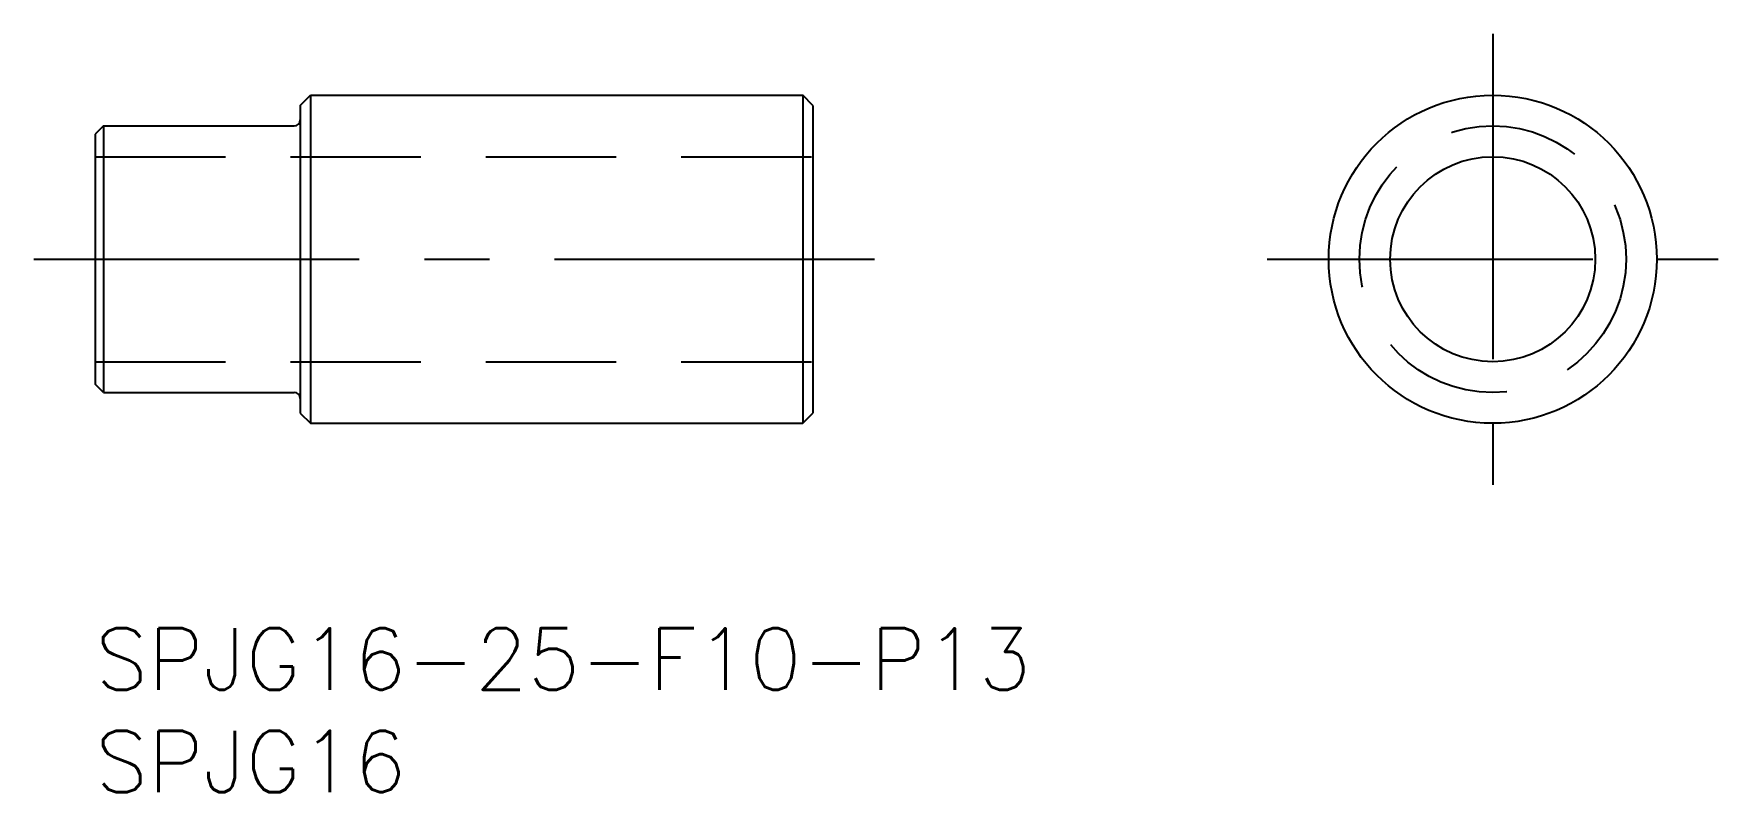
# Model space of a CAD drawing. Extents: x -3 to 79.1, y -8 to 29.
import ezdxf

# ---------------------------------------------------------------- set-up
doc = ezdxf.new("R2010")
doc.units = 0
doc.header["$LTSCALE"] = 0.5
doc.linetypes.add('CENTER', pattern=[50.8, 31.75, -6.35, 6.35, -6.35])
doc.linetypes.add('DASHED', pattern=[19.05, 12.7, -6.35])
for name, color, linetype in [('MSM_CENTER', 1, 'CENTER'), ('MSM_CONTINUOUS', 7, 'CONTINUOUS'), ('MSM_DASHED', 4, 'DASHED'), ('MSM_PART_NUMBER', 7, 'CONTINUOUS')]:
    doc.layers.add(name, color=color, linetype=linetype)
doc.styles.get("Standard").update_dxf_attribs({"font": 'txt.shx', "height": 3, "bigfont": 'bigfont.shx'})

# ---------------------------------------------------------------- blocks, each defined once
blk = doc.blocks.new('*U4')
at = {"layer": 'MSM_PART_NUMBER'}
blk.add_text('SPJG16-25-F10-P13', height=3, dxfattribs=at).set_placement((0, -3))
blk = doc.blocks.new('*U5')
at = {"layer": 'MSM_PART_NUMBER'}
blk.add_text('SPJG16', height=3, dxfattribs=at).set_placement((0, -8))

msp = doc.modelspace()

# ---------------------------------------------------------------- linework, layer by layer
at = {"layer": 'MSM_CENTER'}
for p, q in [((68.149, 29), (68.149, 7)), ((-3, 18), (38, 18)), ((57.149, 18), (79.149, 18))]:
    msp.add_line(p, q, dxfattribs=at)
at = {"layer": 'MSM_CONTINUOUS'}
for p, q in [((10, 25.5), (10.5, 26)), ((10, 25.5), (10, 10.5)), ((10.5, 26), (34.5, 26)), ((10.5, 26), (10.5, 10)), ((34.5, 26), (34.5, 10)), ((35, 25.5), (34.5, 26)), ((35, 25.5), (35, 10.5)), ((0.4, 24.5), (0, 24.1)), ((0, 24.1), (0, 11.9)), ((0.4, 24.5), (9.7, 24.5)), ((0.4, 24.5), (0.4, 11.5)), ((0.4, 11.5), (0, 11.9)), ((0.4, 11.5), (9.7, 11.5)), ((10, 10.5), (10.5, 10)), ((10.5, 10), (34.5, 10)), ((34.5, 10), (35, 10.5))]:
    msp.add_line(p, q, dxfattribs=at)
for radius in [8, 5]:
    msp.add_circle((68.149, 18), radius, dxfattribs=at)
for centre, start, end in [((9.7, 24.8), 270, 0), ((9.7, 11.2), 0, 90)]:
    msp.add_arc(centre, 0.3, start, end, dxfattribs=at)
at = {"layer": 'MSM_DASHED'}
for p, q in [((0, 23), (35, 23)), ((0, 13), (35, 13))]:
    msp.add_line(p, q, dxfattribs=at)
msp.add_circle((68.149, 18), 6.5, dxfattribs=at)

# ---------------------------------------------------------------- block references
at = {"layer": 'MSM_CONTINUOUS'}
for name in ['*U4', '*U5']:
    msp.add_blockref(name, (0, 0), dxfattribs=at)

doc.saveas('drawing.dxf')
